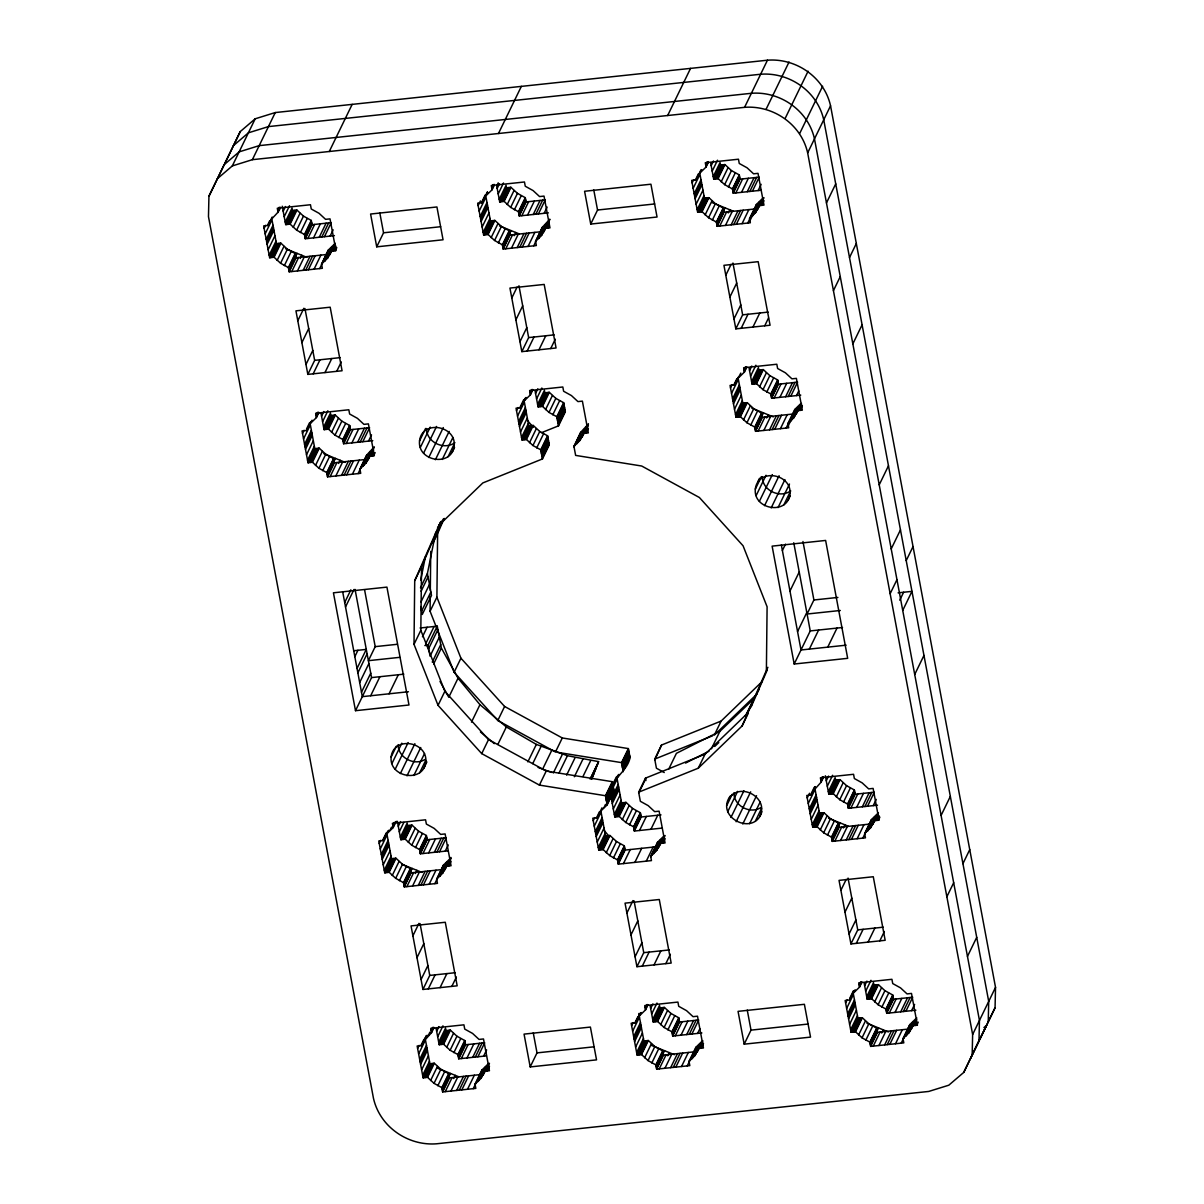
<?xml version="1.0" encoding="UTF-8"?>
<svg xmlns="http://www.w3.org/2000/svg" width="1204" height="1204" viewBox="0 0 1204 1204"><rect width="100%" height="100%" fill="white"/><g stroke="black" fill="none" stroke-linecap="round" stroke-linejoin="round"><path stroke-width="1.5" d="M650.657 856.36L656.586 850.566L663.404 836.524L657.474 842.303L650.657 856.36L651.454 860.604L618.284 864.141L617.486 859.882L609.675 855.562L603.159 849.542L598.734 850.009L592.774 818.223L597.214 817.757L601.263 810.623L607.192 804.829L605.477 795.724L539.407 785.098L481.72 753.614L438.045 705.348L414.01 644.336L414.718 580.689L440.483 522.084M607.192 804.829L614.01 790.787L612.294 781.682L546.225 771.057L488.538 739.572L444.863 691.307L420.828 630.294L421.535 566.648L441.386 521.257M612.595 784.737L613.287 784.662C617.637 774.669 627.751 769.01 630.068 757.692L628.368 748.587L562.283 737.962L555.465 752.003L497.794 720.519L454.119 672.253L430.069 611.241L430.249 596.266M430.31 590.652L430.746 551.342M562.283 737.962L504.611 706.477L460.936 658.212L436.901 597.199L437.609 533.553L444.216 518.427M656.586 850.566L660.62 843.432L665.059 842.95L659.115 811.18L654.675 811.646L648.173 805.626L640.362 801.307L638.647 792.187L698.26 768.197L742.131 725.922L766.391 670.432L767.098 606.786L743.064 545.773L699.389 497.508L641.702 466.023L575.632 455.398L573.932 446.308L580.749 432.266L588.184 424.199M970.574 1058.361L978.987 1040.858L979.454 1020.465L814.476 138.851C808.125 110.407 780.147 91.052 751.386 93.295L259.191 145.639L239.129 151.885L224.185 164.677L208.939 196.237L208.473 216.63L373.451 1098.229C379.802 1126.688 407.78 1146.042 436.54 1143.8L928.736 1091.441L948.797 1085.21L963.757 1072.403L986.633 1025.281L983.924 1027.599M963.757 1072.403L972.17 1054.9L972.636 1034.507L807.658 152.908C801.307 124.448 773.329 105.094 744.569 107.337L252.373 159.68L232.312 165.926L217.367 178.719M988.243 1021.805L988.71 1001.412L823.732 119.813C817.381 91.353 789.403 71.999 760.642 74.242L268.447 126.601L248.385 132.831L233.425 145.639M979.815 1039.323L995.061 1007.763L995.527 987.37L830.549 105.771C824.198 77.312 796.22 57.958 767.46 60.2L275.264 112.559L255.203 118.79L240.243 131.597L208.939 196.237M420.708 580.027L425.418 556.699M420.467 587.808L427.405 573.525L435.758 532.273M419.534 440.95C421.987 419.534 456.391 425.448 454.194 445.916C451.741 467.333 417.337 461.418 419.534 440.95L425.599 428.458M391.134 757.03C393.573 735.629 427.992 741.529 425.78 762.012C423.341 783.413 388.937 777.498 391.134 757.03L396.432 746.119M755.329 489.11C757.767 467.709 792.172 473.623 789.974 494.091C787.536 515.493 753.117 509.593 755.329 489.11L761.379 476.633M761.906 811.646C754.622 837.247 714.363 817.35 730.361 795.934M759.634 816.327C769.838 797.891 739.376 781.095 728.841 799.05M591.706 779.289L598.599 761.62L567.43 755.721L536.352 744.403L506.342 726.945L479.96 704.686L458.032 678.198L441.371 648.068L437.263 626.17L420.091 627.991M432.988 542.553L443.283 519.014M751.161 706.838L767.324 669.83M321.558 264.037L327.488 258.258L334.306 244.216L328.376 249.996L321.558 264.037L322.356 268.296L289.186 271.818L288.388 267.574L280.577 263.24L274.076 257.235L269.636 257.701L263.676 225.916L268.116 225.449C270.117 218.059 277.853 214.733 280.366 207.84M327.488 258.258L331.536 251.109L335.961 250.643L330.016 218.872L325.577 219.339L319.075 213.319L311.264 208.999L310.466 204.74L277.296 208.262L278.094 212.521M374.188 446.955L366.753 455.022L359.921 469.063L360.718 473.322L327.548 476.844L326.766 472.6L318.94 468.266L312.438 462.246L307.998 462.727L302.053 430.942L306.493 430.475L312.047 420.211M549.822 219.173L542.372 227.24L535.554 241.282L536.352 245.541L503.182 249.062L502.384 244.803L494.573 240.484L488.071 234.464L483.632 234.93L477.687 203.16L482.112 202.693L487.68 192.429M359.921 469.063L365.85 463.284L369.899 456.135L374.339 455.669L368.394 423.883L363.954 424.365L357.438 418.345L349.627 414.01L348.829 409.766L315.659 413.288L316.456 417.547L310.542 423.326M535.554 241.282L541.484 235.502L545.532 228.354L549.972 227.887L544.012 196.102L539.573 196.568L533.071 190.563L525.26 186.229L524.462 181.985L491.292 185.506L492.09 189.765L486.16 195.545M438.978 525.2L482.849 482.924L542.462 458.935L540.762 449.829L532.936 445.51L526.434 439.49L521.994 439.957L516.049 408.186L520.489 407.704L526.043 397.455M749.55 218.526L755.48 212.732L762.298 198.69L756.368 204.484L749.55 218.526L750.348 222.77L717.178 226.307L716.38 222.048L708.569 217.728L702.067 211.708L697.628 212.175L691.683 180.404L696.123 179.923L701.676 169.659M436.661 879.116L442.59 873.321L449.408 859.28L443.478 865.074L436.661 879.116L437.458 883.375L404.288 886.896L403.49 882.637L395.68 878.318L389.163 872.298L384.723 872.765L378.778 840.994L383.218 840.512L388.787 830.263M573.932 446.308L579.846 440.513L583.895 433.38L588.335 432.898L582.39 401.128L577.95 401.594L571.433 395.574L563.622 391.255L562.825 386.996L529.655 390.532L530.452 394.777L524.538 400.571M755.48 212.732L759.528 205.598L763.968 205.116L758.008 173.346L753.584 173.812L747.067 167.792L739.256 163.473L738.458 159.214L705.288 162.751L706.086 166.995L700.156 172.789M442.59 873.321L446.624 866.188L451.064 865.721L445.119 833.936L440.679 834.402L434.177 828.382L426.366 824.063L425.569 819.804L392.399 823.34L393.196 827.584L387.267 833.379M787.928 423.537L793.842 417.758L800.66 403.716L794.745 409.495L787.928 423.537L788.725 427.796L755.555 431.318L754.757 427.074L746.931 422.739L740.43 416.734L735.99 417.201L730.045 385.415L734.485 384.949L740.806 373.12M475.023 1084.142L480.953 1078.348L487.771 1064.306L481.841 1070.1L475.023 1084.142L475.821 1088.386L442.651 1091.923L441.853 1087.663L434.042 1083.344L427.54 1077.324L423.101 1077.791L417.156 1046.02L421.596 1045.539L426.397 1035.591M793.842 417.758L797.891 410.609L802.331 410.143L796.386 378.372L791.946 378.839L785.429 372.819L777.618 368.499L776.821 364.24L743.651 367.762L744.448 372.021L738.534 377.815M480.953 1078.348L485.001 1071.214L489.441 1070.732L483.496 1038.962L479.057 1039.428L472.54 1033.408L464.729 1029.089L463.931 1024.83L430.761 1028.366L431.559 1032.611L423.356 1041.821M689.019 1061.371L694.949 1055.592L701.766 1041.55L695.837 1047.329L689.019 1061.371L689.817 1065.63L656.647 1069.152L655.849 1064.908L648.038 1060.573L641.536 1054.553L637.097 1055.035L631.152 1023.249L635.592 1022.783L641.145 1012.519M864.653 833.589L870.582 827.81L877.4 813.769L871.47 819.548L864.653 833.589L865.45 837.849L832.28 841.37L831.482 837.126L823.671 832.792L817.17 826.772L812.73 827.253L806.77 795.468L811.21 795.001L815.259 786.603M694.949 1055.592L702.775 1040.647M870.582 827.81L874.631 820.661L879.055 820.195L873.111 788.409L868.671 788.891L862.169 782.871L854.358 778.536L853.561 774.292L820.391 777.814L821.188 782.073L812.986 791.284M903.015 1038.616L908.945 1032.821L915.762 1018.78L909.848 1024.574L903.015 1038.616L903.813 1042.875L870.642 1046.396L869.86 1042.137L862.034 1037.818L855.532 1031.798L851.093 1032.264L845.148 1000.494L849.588 1000.012L855.141 989.763M908.945 1032.821L912.993 1025.688L917.433 1025.221L911.488 993.435L907.048 993.902L900.532 987.882L892.721 983.563L891.923 979.303L858.753 982.84L859.551 987.084L853.636 992.879M225.013 163.142L240.243 131.597M232.312 165.926L255.203 118.79M252.373 159.68L275.264 112.559M264.143 228.399L265.663 225.283M267.423 225.524L269.696 220.844M268.116 225.449L272.164 217.051M265.166 233.862L271.984 219.82L276.453 243.659L269.636 257.701M277.688 210.399L279.208 207.269M277.958 211.859L280.231 207.178M266.189 239.325L273.007 225.283M266.656 241.808L273.474 227.767M267.122 244.292L273.94 230.25M283.196 211.197L285.468 206.516M268.146 249.755L274.963 235.713M284.219 216.66L289.517 205.733M269.169 255.218L275.987 241.176M285.228 222.123L292.045 208.081L292.512 210.565L285.694 224.606L290.134 224.14L296.651 230.16L304.462 234.479L305.259 238.738L334.411 235.638M270.328 257.626L277.146 243.584M286.386 224.531L293.204 210.489M271.848 257.46L278.666 243.419M287.922 224.365L294.739 210.324M273.368 257.295L280.201 243.253M289.442 224.215L296.259 210.173M274.076 257.235L280.893 243.178L287.395 249.198L295.206 253.532L296.003 257.776L289.186 271.818M290.134 224.14L296.952 210.098L303.468 216.118L311.279 220.437L312.077 224.697L305.259 238.738M329.279 151.508L352.17 104.372M277.131 260.425L283.948 246.384M293.204 227.33L300.022 213.289M280.577 263.24L287.395 249.198M296.651 230.16L303.468 216.118M284.34 265.632L291.172 251.591M300.413 232.553L307.231 218.496M288.388 267.574L295.206 253.532M304.462 234.479L311.279 220.437M288.524 268.236L295.341 254.194M304.582 235.141L311.4 221.1M288.794 269.696L295.612 255.654M304.853 236.601L311.67 222.559M295.537 256.542L297.087 253.367M289.065 271.156L295.883 257.114M305.139 238.061L311.956 224.019M291.774 271.547L298.592 257.505M307.848 238.452L314.665 224.411M300.248 258.454L301.783 255.278M297.478 270.945L304.296 256.903M313.552 237.85L320.369 223.809M303.182 270.343L310 256.301M319.256 237.248L326.073 223.207M305.771 270.057L312.588 256.016M321.844 236.962L328.662 222.921M308.359 269.786L315.177 255.745M324.433 236.691L331.25 222.65L312.077 224.697M314.063 269.184L320.881 255.143M330.137 236.089L333.162 229.844M319.767 268.567L328.376 249.996M324.734 261.343L331.551 247.302M297.794 320.761L303.859 308.284M329.761 254.827L335.314 243.313M332.229 251.049L335.254 244.803M333.749 250.883L336.021 246.203M335.269 250.718L336.789 247.603M301.888 342.613L308.706 328.572M305.982 364.466L312.799 350.424M307.833 374.399L295.943 310.843L330.182 307.201L342.071 370.757L307.833 374.399L314.65 360.357L304.958 308.54M313.19 373.827L320.008 359.785M376.717 246.835L370.591 214.026L436.932 206.968L443.057 239.777L376.717 246.835L383.549 232.793L379.787 212.747M324.96 372.578L331.777 358.536M302.52 433.425L304.025 430.31M306.553 428.985L309.578 422.739M306.493 430.475L310.527 422.077M303.543 438.888L310.361 424.846L314.816 448.686L307.998 462.727M336.729 371.314L341.274 361.952M316.065 415.425L317.57 412.295M316.336 416.885L318.608 412.204M316.456 417.547L318.729 412.867M304.552 444.351L311.369 430.31M305.018 446.834L311.836 432.793M305.485 449.318L312.303 435.276M321.558 416.223L323.831 411.542M306.508 454.781L313.326 440.739M322.582 421.686L327.879 410.76M307.532 460.244L314.349 446.202M323.605 427.149L330.423 413.107L330.889 415.591L324.072 429.632L328.511 429.151L335.013 435.171L342.824 439.505L343.622 443.749L372.773 440.649M308.691 462.652L315.508 448.61M324.764 429.557L331.582 415.515M310.211 462.486L317.028 448.445M326.284 429.392L333.102 415.35M311.746 462.321L318.563 448.279M327.804 429.226L334.637 415.184M312.438 462.246L319.256 448.204L325.757 454.224L333.583 458.558L334.366 462.803L327.548 476.844M328.511 429.151L335.329 415.109L341.831 421.129L349.642 425.463L350.439 429.708L343.622 443.749M315.508 465.451L322.326 451.41M331.567 432.356L338.384 418.315M318.94 468.266L325.757 454.224M335.013 435.171L341.831 421.129M322.717 470.659L329.535 456.617M338.775 437.564L345.608 423.522M326.766 472.6L333.583 458.558M342.824 439.505L349.642 425.463M326.886 473.262L333.704 459.221M342.959 440.167L349.777 426.126M327.157 474.722L333.975 460.68M343.23 441.627L350.048 427.586M333.914 461.568L335.449 458.393M327.428 476.182L334.245 462.14M343.501 443.087L350.319 429.045M330.152 476.573L336.969 462.532M346.21 443.478L353.028 429.437M498.471 133.509L521.362 86.372M338.61 463.465L340.16 460.289M335.841 475.971L342.658 461.93M351.914 442.876L358.732 428.835M341.545 475.354L348.362 461.313M357.618 442.274L364.436 428.218M344.133 475.083L350.951 461.042M360.207 441.988L367.024 427.947M346.737 474.812L353.555 460.771M362.795 441.717L369.613 427.676L350.439 429.708M478.138 205.643L480.411 200.963M481.419 202.754L485.212 194.958M482.112 202.693L487.424 191.767M479.162 211.106L485.98 197.065L490.449 220.889L483.632 234.93M352.426 474.195L359.243 460.154M368.499 441.115L371.524 434.87M491.683 187.628L493.204 184.513M491.969 189.088L494.242 184.408M492.09 189.765L494.362 185.085M480.185 216.57L487.003 202.528M480.652 219.053L487.469 205.011M498.23 182.842L496.725 185.958L499.69 201.851L504.13 201.369L510.647 207.389L518.457 211.723L519.255 215.967L548.407 212.867M358.13 473.593L366.753 455.022M481.118 221.536L487.936 207.494M497.192 188.441L499.464 183.76M363.111 466.369L369.929 452.328M365.85 463.284L372.668 449.242M368.123 459.853L374.188 447.376M370.591 456.06L373.616 449.829M482.142 226.999L488.959 212.957M498.215 193.904L503.513 182.978M372.111 455.91L373.631 452.779M373.646 455.744L375.151 452.614M483.165 232.462L489.983 218.406M499.224 199.367L506.056 185.326L506.508 187.809L499.69 201.851M484.324 234.87L491.142 220.829M500.382 201.775L507.215 187.734M485.844 234.705L492.662 220.663M501.917 201.61L508.735 187.568M487.379 234.539L494.197 220.498M503.438 201.444L510.255 187.403M488.071 234.464L494.889 220.422L501.391 226.442L509.202 230.762L509.999 235.021L503.182 249.062M504.13 201.369L510.947 187.327L517.464 193.347L525.275 197.682L526.073 201.926L519.255 215.967M491.127 237.67L497.944 223.628M507.2 204.575L514.018 190.533M494.573 240.484L501.391 226.442M510.647 207.389L517.464 193.347M498.351 242.877L505.168 228.835M514.409 209.782L521.227 195.74M502.384 244.803L509.202 230.762M518.457 211.723L525.275 197.682M502.519 245.481L509.337 231.439M518.578 212.386L525.395 198.344M502.79 246.94L509.608 232.899M518.849 213.845L525.681 199.804M508.765 235.367L511.083 230.611M503.061 248.4L509.879 234.359M519.135 215.305L525.952 201.264M505.77 248.792L512.588 234.75M521.844 215.697L528.661 201.655M514.243 235.683L515.779 232.507M511.474 248.174L518.292 234.133M527.548 215.095L534.365 201.053M344.705 602.542L350.861 589.84M517.178 247.572L523.996 233.531M533.252 214.478L540.069 200.436M420.331 447.482L430.234 427.089M519.767 247.302L526.584 233.26M535.84 214.207L542.658 200.165M345.518 606.951L354.006 589.478M522.355 247.031L529.173 232.974M538.429 213.936L545.246 199.894L526.073 201.926M423.582 453.201L436.555 426.457M528.059 246.414L534.877 232.372M544.133 213.319L547.158 207.088M428.774 457.49L443.298 427.57M533.763 245.812L542.372 227.24M538.73 238.588L545.547 224.531M541.484 235.502L548.302 221.446M511.79 298.005L517.103 287.079M543.756 232.071L549.822 219.595M546.225 228.278L549.25 222.033M547.745 228.113L549.265 224.997M435.397 459.747L449.152 431.408M442.259 459.431L452.93 437.443M448.084 456.722L454.134 444.246M515.884 319.858L522.702 305.816M452.252 452.072L454.54 447.391M354.834 656.647L357.919 650.295M357.031 668.461L366.287 649.407L354.247 650.687M357.859 672.855L367.115 653.802M519.977 341.695L526.795 327.654M364.616 589.99L375.212 646.638L368.394 660.68L399.758 657.339M359.665 682.548L368.921 663.494M521.829 351.628L509.939 288.072L544.178 284.43L556.067 347.986L521.829 351.628L528.646 337.587L518.954 285.784M414.718 580.689L421.535 566.648M433.064 542.929L437.609 533.553M361.486 692.24L370.742 673.187M527.186 351.056L534.004 337.015M590.728 224.064L584.587 191.27L650.928 184.212L657.053 217.021L590.728 224.064L597.545 210.023L593.783 189.976M355.496 710.691L333.433 592.804L386.935 587.116L408.984 705.002L355.496 710.691L371.554 677.596L355.06 589.418M421.114 591.239L428.052 576.942M370.666 695.761L379.922 676.708M538.956 349.807L545.773 335.765M420.979 601.94L429.467 584.467M516.516 410.669L518.021 407.539M519.797 407.78L523.574 399.984M421.626 611.045L430.866 591.992M520.489 407.704L525.034 398.343M517.539 416.132L524.357 402.091L528.812 425.915L521.994 439.957M550.725 348.558L555.27 339.197M530.061 392.654L531.566 389.539M530.332 394.114L532.604 389.434M530.452 394.777L532.725 390.096M518.548 421.596L525.38 407.554M667.663 115.509L690.554 68.387M519.014 424.079L525.832 410.037M389.058 693.805L398.313 674.752M519.481 426.562L526.298 412.505M535.554 393.467L537.827 388.787M414.01 644.336L420.828 630.294M430.069 611.241L436.901 597.199M520.504 432.01L527.322 417.969M536.578 398.93L541.875 388.004M422.453 636.781L427.089 627.254M521.528 437.473L528.345 423.432M537.601 404.378L544.419 390.337L544.885 392.82L538.068 406.862L542.507 406.395L549.009 412.415L556.82 416.734L558.521 425.84L541.499 432.687M522.687 439.881L529.504 425.84M538.76 406.801L545.578 392.76M524.207 439.731L531.024 425.689M540.28 406.636L547.098 392.594M425.599 643.974L434.087 626.516M525.742 439.565L532.559 425.524M541.815 406.47L548.633 392.429M526.434 439.49L533.252 425.448L539.753 431.468L547.579 435.788L549.28 444.893L542.462 458.935M542.507 406.395L549.325 392.353L555.827 398.373L563.638 402.693L565.338 411.798L558.521 425.84M439.309 637.112L430.069 656.165L428.022 645.224L437.263 626.17M428.654 648.64L437.91 629.587M529.504 442.696L536.322 428.654M545.562 409.601L552.38 395.559M532.936 445.51L539.753 431.468M549.009 412.415L555.827 398.373M432.251 662.11L440.724 644.637M536.713 447.903L543.531 433.861M552.786 414.808L559.604 400.766M433.651 663.931L441.371 648.068M540.762 449.829L547.579 435.788M556.82 416.734L563.638 402.693M540.882 450.492L547.7 436.45M556.955 417.412L563.773 403.37M541.153 451.967L547.971 437.925M557.226 418.872L564.044 404.83M541.424 453.426L548.241 439.385M557.497 420.331L564.315 406.29M541.544 454.089L548.377 440.047M557.618 420.994L564.435 406.952M391.917 763.577L401.82 743.184M541.695 454.841L548.512 440.799M557.768 421.746L564.586 407.704M542.011 456.512L548.828 442.47M558.069 423.417L564.887 409.375M542.312 458.167L549.129 444.125M558.385 425.072L565.203 411.031M395.168 769.296L408.156 742.552M400.36 773.585L414.883 743.666M438.045 705.348L444.863 691.307M454.119 672.253L460.936 658.212M692.134 182.888L693.654 179.757M695.415 179.998L698.455 173.752M406.997 775.827L420.753 747.503M696.123 179.923L700.924 169.96M693.158 188.336L699.976 174.294L704.445 198.133L697.628 212.175M705.679 164.873L707.199 161.757M705.965 166.333L708.238 161.652M458.032 678.198L448.776 697.251L440.002 681.389M706.086 166.995L708.358 162.314M694.181 193.799L700.999 179.757M379.245 843.477L380.765 840.347M694.648 196.282L701.465 182.24M413.845 775.511L424.53 753.538M382.526 840.588L386.318 832.792M574.052 446.97L580.749 432.266M383.218 840.512L387.763 831.151M695.114 198.765L701.932 184.724M711.188 165.67L713.46 160.99M380.268 848.94L387.086 834.899L391.556 858.723L384.723 872.765M577.107 443.599L583.925 429.557M390.006 830.293L391.526 827.178M392.79 825.462L394.31 822.347M579.846 440.513L586.664 426.472M582.119 437.097L588.44 424.019M393.061 826.922L395.333 822.242M393.196 827.584L396.221 821.354M419.669 772.817L425.734 760.326M584.587 433.305L588.38 425.509M696.138 204.228L702.955 190.187M712.211 171.134L717.509 160.222M381.292 854.404L388.109 840.362M586.107 433.139L588.38 428.458M744.569 107.337L767.46 60.2M423.853 768.167L426.878 761.921M381.758 856.887L388.576 842.845M697.161 209.692L703.979 195.65M713.235 176.597L720.052 162.555L720.504 165.038L713.686 179.08L718.126 178.613L724.642 184.633L732.453 188.953L733.251 193.212L760.973 190.262M382.225 859.37L389.042 845.328M398.283 826.275L400.556 821.595M698.32 212.1L705.138 198.058M714.393 179.005L721.211 164.963M699.84 211.934L706.658 197.892M715.913 178.854L722.731 164.797M383.248 864.818L390.066 850.776M399.307 831.738L403.852 822.377M701.375 211.784L708.193 197.742M717.433 178.689L724.251 164.647M702.067 211.708L708.885 197.667L715.387 203.687L723.198 208.006L723.995 212.265L717.178 226.307M718.126 178.613L724.943 164.572L731.46 170.592L739.271 174.911L740.069 179.17L733.251 193.212M384.272 870.281L391.089 856.24M400.33 837.201L407.148 823.145L407.614 825.628L400.797 839.685L405.236 839.203L411.753 845.223L419.564 849.542L420.362 853.802L448.084 850.852M385.43 872.689L392.248 858.648M401.489 839.609L408.306 825.568M705.123 214.914L711.955 200.872M721.196 181.819L728.014 167.777M386.951 872.539L393.768 858.497M403.024 839.444L409.842 825.402M388.471 872.373L395.288 858.332M404.544 839.278L411.362 825.237M389.163 872.298L395.981 858.256L402.497 864.276L410.308 868.596L411.106 872.855L404.288 886.896M405.236 839.203L412.054 825.161L418.571 831.181L426.382 835.501L427.179 839.76L420.362 853.802M708.569 217.728L715.387 203.687M724.642 184.633L731.46 170.592M392.233 875.504L399.051 861.462M408.306 842.409L415.124 828.367M712.347 220.121L719.164 206.08M728.405 187.026L735.223 172.985M766.15 109.143L789.041 62.021M395.68 878.318L402.497 864.276M411.753 845.223L418.571 831.181M471.486 722.144L479.96 704.686M716.38 222.048L723.198 208.006M732.453 188.953L739.271 174.911M716.515 222.71L723.333 208.668M732.574 189.615L739.391 175.573M716.786 224.17L723.604 210.128M732.86 191.075L739.677 177.033M722.761 212.611L725.079 207.84M717.057 225.63L723.875 211.588M733.131 192.55L739.948 178.508M399.442 880.711L406.26 866.669M415.515 847.616L422.333 833.574M719.766 226.021L726.599 211.979M735.84 192.926L742.657 178.884M728.239 212.927L729.774 209.752M403.49 882.637L410.308 868.596M419.564 849.542L426.382 835.501M403.611 883.3L410.429 869.258M419.684 850.22L426.502 836.178M403.897 884.774L410.714 870.733M419.955 851.679L426.773 837.638M409.872 873.201L412.189 868.43M404.168 886.234L410.985 872.193M420.226 853.139L427.059 839.098M725.47 225.419L732.288 211.377M741.544 192.324L748.361 178.282M406.877 886.626L413.694 872.584M422.95 853.531L429.768 839.489M415.35 873.517L416.885 870.341M731.174 224.817L737.992 210.775M747.248 191.722L754.065 177.68M412.581 886.009L419.398 871.967M428.654 852.914L435.472 838.872M733.763 224.531L740.58 210.489M749.836 191.451L756.654 177.409M785.204 118.323L808.095 71.186M736.351 224.26L743.169 210.218M752.425 191.165L759.242 177.123L740.069 179.17M481.72 753.614L488.538 739.572M497.794 720.519L504.611 706.477M418.285 885.407L425.102 871.365M434.358 852.312L441.176 838.27M420.873 885.136L427.691 871.094M436.947 852.041L443.764 837.999M742.055 223.658L748.873 209.616M758.129 190.563L761.154 184.317M423.462 884.85L430.279 870.808M439.535 851.77L446.353 837.713L427.179 839.76M747.759 223.056L756.503 205.147M749.957 220.648L752.229 215.967M752.726 215.817L759.558 201.775M429.166 884.248L435.983 870.206M445.239 851.153L448.264 844.922M497.869 744.403L506.342 726.945M725.801 275.249L731.099 264.323M757.752 209.315L763.306 197.787M760.221 205.523L763.998 197.712M761.741 205.357L764.013 200.677M434.87 883.646L443.478 865.074M799.727 133.403L822.618 86.267M439.836 876.407L446.654 862.365M412.897 935.839L418.962 923.363M444.863 869.905L450.913 857.429M447.316 866.112L451.109 858.317M448.851 865.947L451.124 861.266M729.88 297.087L736.697 283.045M416.99 957.692L423.808 943.65M807.658 152.908L830.549 105.771M733.973 318.94L740.791 304.898M735.825 328.873L723.935 265.316L758.174 261.674L770.063 325.23L735.825 328.873L742.642 314.831L732.95 263.029M421.084 979.529L427.902 965.488M527.864 761.861L536.352 744.403M741.182 328.301L748 314.259M422.935 989.462L411.046 925.906L445.284 922.264L457.174 985.82L422.935 989.462L429.753 975.421L420.061 923.619M532.725 763.637L541.198 746.164M428.293 988.89L435.111 974.849M752.952 327.052L759.769 313.01M542.643 769.115L551.883 750.062M730.512 387.899L732.017 384.783M440.062 987.641L446.88 973.6M539.407 785.098L546.225 771.057M733.793 385.024L736.818 378.778M734.485 384.949L738.278 377.153M731.535 393.362L738.353 379.32L742.808 403.159L735.99 417.201M764.721 325.802L768.513 317.991M744.057 369.899L745.562 366.768M744.328 371.359L746.6 366.678M826.471 202.934L835.726 183.881M744.448 372.021L746.721 367.34M732.559 398.825L739.376 384.783M417.607 1048.503L419.127 1045.373M733.01 401.308L739.828 387.267M420.888 1045.614L423.928 1039.383M553.328 772.998L562.569 753.945M421.596 1045.539L426.141 1036.177M733.477 403.791L740.294 389.75M749.55 370.697L751.823 366.016M425.629 1038.405L427.149 1035.274M418.631 1053.967L425.448 1039.91L429.918 1063.749L423.101 1077.791M451.831 986.392L456.376 977.031M428.383 1035.32L429.888 1032.189M431.152 1030.489L432.672 1027.373M431.438 1031.948L433.711 1027.268M431.559 1032.611L433.831 1027.93M734.5 409.255L741.318 395.213M750.574 376.16L755.871 365.233M419.654 1059.415L426.472 1045.373M558.957 773.179L567.43 755.721M420.121 1061.898L426.938 1047.856M735.524 414.718L742.341 400.676M751.597 381.623L758.415 367.581L758.881 370.064L752.064 384.106L756.503 383.64L763.005 389.66L770.816 393.979L771.614 398.238L800.765 395.138M420.587 1064.381L427.405 1050.339M436.661 1031.301L438.933 1026.621M736.682 417.126L743.5 403.084M752.756 384.031L759.573 369.989M738.202 416.96L745.035 402.919M754.276 383.865L761.094 369.824M421.611 1069.844L428.428 1055.803M437.684 1036.749L442.982 1025.838M739.738 416.795L746.555 402.753M755.811 383.715L762.629 369.673M740.43 416.734L747.248 402.678L753.764 408.698L761.575 413.032L762.373 417.276L755.555 431.318M756.503 383.64L763.321 369.598L769.823 375.618L777.634 379.937L778.431 384.196L771.614 398.238M566.617 775.12L575.091 757.662M422.634 1075.307L429.452 1061.266M438.707 1042.212L445.525 1028.171L445.992 1030.654L439.159 1044.696L443.599 1044.229L450.115 1050.249L457.926 1054.569L458.724 1058.828L486.446 1055.878M423.793 1077.715L430.611 1063.674M439.866 1044.62L446.684 1030.579M743.5 419.925L750.318 405.883M759.558 386.845L766.391 372.788M425.313 1077.565L432.131 1063.508M441.386 1044.47L448.204 1030.428M426.848 1077.399L433.666 1063.358M442.906 1044.304L449.724 1030.263M427.54 1077.324L434.358 1063.283L440.86 1069.303L448.671 1073.622L449.468 1077.881L442.651 1091.923M443.599 1044.229L450.416 1030.188L456.933 1036.208L464.744 1040.527L465.542 1044.786L458.724 1058.828M574.368 776.761L582.856 759.303M746.931 422.739L753.764 408.698M763.005 389.66L769.823 375.618M430.596 1080.53L437.428 1066.488M446.669 1047.435L453.487 1033.393M750.709 425.132L757.527 411.091M766.782 392.052L773.6 377.996M434.042 1083.344L440.86 1069.303M450.115 1050.249L456.933 1036.208M582.977 776.505L590.697 760.627M754.757 427.074L761.575 413.032M770.816 393.979L777.634 379.937M754.878 427.736L761.696 413.694M770.951 394.641L777.769 380.599M755.149 429.196L761.966 415.154M771.222 396.101L778.04 382.059M761.906 416.042L763.441 412.867M755.42 430.656L762.237 416.614M771.493 397.561L778.311 383.519M437.82 1085.737L444.637 1071.695M453.878 1052.642L460.696 1038.601M758.144 431.047L764.961 417.005M774.202 397.952L781.035 383.91M590.126 779.078L598.599 761.62M590.773 778.22L597.711 763.923M591.104 778.521L595.724 769.01M591.435 778.837L593.738 774.082M766.602 417.954L768.152 414.778M441.853 1087.663L448.671 1073.622M457.926 1054.569L464.744 1040.527M441.988 1088.326L448.806 1074.284M458.047 1055.231L464.864 1041.189M442.259 1089.786L449.077 1075.744M458.333 1056.706L465.15 1042.664M448.234 1078.227L450.552 1073.456M442.53 1091.26L449.348 1077.219M458.604 1058.166L465.421 1044.124M763.848 430.445L770.665 416.403M779.906 397.35L786.724 383.308M833.439 290.646L840.257 276.604M849.512 257.551L856.33 243.509M445.239 1091.637L452.072 1077.595M461.313 1058.557L468.13 1044.515M453.712 1078.543L455.247 1075.368M769.537 429.843L776.354 415.801M785.61 396.748L792.428 382.706M450.943 1091.035L457.761 1076.993M467.017 1057.94L473.834 1043.898M772.14 429.557L778.958 415.515M788.199 396.462L795.016 382.42M774.729 429.286L781.546 415.245M790.787 396.191L797.605 382.15L778.431 384.196M456.647 1090.433L463.465 1076.391M472.721 1057.338L479.538 1043.296M459.236 1090.162L466.053 1076.105M475.309 1057.067L482.127 1043.025M780.433 428.684L787.25 414.643M796.491 395.589L798.764 390.909M461.824 1089.876L468.657 1075.834M477.898 1056.781L484.715 1042.739L465.542 1044.786M593.241 820.707L594.761 817.591M605.477 795.724L612.294 781.682M623.251 771.734L621.55 762.629L628.368 748.587M758.008 481.404L759.528 478.274M605.627 796.476L612.445 782.434M621.7 763.381L628.518 749.339M596.522 817.832L599.562 811.586M605.943 798.147L616.388 776.941M622.001 765.052L628.819 751.01M786.122 428.067L794.866 410.173M597.214 817.757L602.015 807.794M613.287 784.662L617.833 775.301M606.244 799.817L613.062 785.776M622.317 766.722L629.135 752.681M617.336 777.528L618.856 774.398M788.319 425.674L790.592 420.994M606.395 800.57L613.212 786.528M622.453 767.49L629.286 753.448M594.264 826.17L601.082 812.128L605.552 835.967L598.734 850.009M606.515 801.247L617.155 779.033L621.61 802.872L614.792 816.914L619.232 816.447L625.749 822.467L633.56 826.787L634.357 831.046L662.335 828.066M622.588 768.152L629.406 754.11M791.103 420.843L797.921 406.801M604.002 807.538L605.522 804.407M467.528 1089.274L474.346 1075.232M483.602 1056.179L486.627 1049.933M606.786 802.707L613.604 788.665M622.859 769.612L629.677 755.57M756.112 495.657L766.015 475.264M796.115 414.327L801.428 403.415M607.057 804.167L613.874 790.125M623.13 771.072L629.948 757.03M798.583 410.549L801.608 404.303M595.288 831.633L602.105 817.591M618.179 784.496L611.361 798.538L614.792 816.914M800.103 410.383L802.376 405.703M595.754 834.116L602.572 820.074M611.828 801.021L618.645 786.98M473.232 1088.672L481.976 1070.762M596.221 836.599L603.038 822.558M612.294 803.504L619.112 789.463M759.363 501.376L772.351 474.632M478.214 1081.433L485.031 1067.391M483.225 1074.931L488.779 1063.403M485.694 1071.139L489.471 1063.328M597.244 842.063L604.062 828.021M613.303 808.968L620.135 794.926M487.214 1070.973L489.486 1066.293M598.268 847.526L605.085 833.484M614.326 814.431L621.144 800.389M764.555 505.665L779.078 475.746M599.426 849.934L606.244 835.892M615.485 816.839L622.302 802.797M600.947 849.768L607.764 835.726M617.02 816.673L623.838 802.632M602.467 849.618L609.284 835.561M618.54 816.523L625.358 802.481M603.159 849.542L609.992 835.501L616.493 841.506L624.304 845.84L625.102 850.084L618.284 864.141M619.232 816.447L626.05 802.406L632.567 808.426L640.377 812.745L641.175 817.004L634.357 831.046M771.177 507.907L784.933 479.583M852.853 343.877L862.094 324.824M606.229 852.733L613.047 838.691M622.302 819.653L629.12 805.611M638.647 792.187L645.464 778.145L705.077 754.155L747.624 713.159M664.247 772.532L656.421 768.212L654.72 759.092L661.538 745.05L721.136 721.061L762.358 681.344M638.797 792.954L645.615 778.913M654.856 759.859L661.538 745.05M778.04 507.591L789.493 484.023M609.675 855.562L616.493 841.506M625.749 822.467L632.567 808.426M783.864 504.897L790.682 490.856C779.816 498.757 762.132 490.359 762.343 476.709M613.438 857.94L620.256 843.899M629.511 824.86L636.329 810.819M788.048 500.247L790.321 495.566M617.486 859.882L624.304 845.84M633.56 826.787L640.377 812.745M617.607 860.544L624.44 846.502M633.68 827.449L640.498 813.407M617.893 862.004L624.71 847.962M633.951 828.909L640.769 814.867M618.164 863.464L624.981 849.422M634.237 830.384L641.055 816.327M668.687 769.221L676.407 753.343L719.902 731.325L753.824 698.787L759.242 689.004M623.461 863.584L630.279 849.542M639.535 830.489L646.352 816.447M530.196 1066.925L524.056 1034.116L590.396 1027.072L596.537 1059.866L530.196 1066.925L537.014 1052.883L533.252 1032.836M782.389 550.514L785.475 544.163M634.869 862.365L641.687 848.323M650.943 829.27L657.76 815.228M646.277 861.161L653.095 847.119M650.777 857.022L657.595 842.981M653.832 853.651L660.65 839.609M626.893 913.083L632.958 900.592M658.859 847.149L664.412 835.621M661.327 843.357L665.105 835.546M698.26 768.197L705.077 754.155M721.136 721.061L714.318 735.102L756.88 694.106M662.847 843.191L665.12 838.511M711.413 748.783L719.902 731.325M789.974 591.044L799.215 571.99M630.986 934.921L637.804 920.879M766.391 670.432L767.896 667.302M745.351 716.245L753.824 698.787M742.131 725.922L748.196 713.43M635.08 956.774L641.898 942.732M797.56 631.558L806.8 612.52M802.963 541.499L813.904 599.983L807.086 614.025L840.287 610.488M636.931 966.707L625.042 903.15L659.28 899.508L671.17 963.065L636.931 966.707L643.749 952.665L634.057 900.848M642.289 966.135L649.106 952.093M879.221 484.836L888.477 465.782M794.188 664.021L772.125 546.134L825.628 540.446L847.676 658.332L794.188 664.021L810.247 630.926L793.752 542.748M726.915 805.205L732.213 794.279M727.698 811.752L737.616 791.359M654.058 964.886L660.876 950.844M809.359 649.091L818.615 630.038M730.948 817.471L743.937 790.727M631.618 1025.733L633.123 1022.617M634.899 1022.858L637.924 1016.612M635.592 1022.783L640.393 1012.82M632.627 1031.196L639.459 1017.154M665.827 963.636L670.372 954.275M645.163 1007.733L646.668 1004.603M736.141 821.745L750.679 791.841M645.434 1009.193L647.707 1004.512M639.625 1015.634L645.555 1009.855L647.827 1005.174M633.65 1036.659L640.468 1022.617M634.117 1039.142L640.934 1025.101M634.583 1041.626L641.401 1027.584M650.657 1008.531L652.929 1003.85M827.75 647.135L837.006 628.082M742.778 824.003L756.533 795.678M635.607 1047.089L642.424 1033.047M651.68 1013.994L656.978 1003.067M636.63 1052.552L643.448 1038.51M652.703 1019.457L659.521 1005.415L659.988 1007.899L653.17 1021.94L657.595 1021.474L664.111 1027.479L671.922 1031.813L672.72 1036.057L701.872 1032.957M637.097 1055.035L643.914 1040.993L638.767 1013.512M749.625 823.686L760.311 801.714M637.789 1054.96L644.607 1040.918M653.862 1021.865L660.68 1007.823M639.309 1054.794L646.127 1040.753M655.382 1021.699L662.2 1007.658M640.844 1054.629L647.662 1040.587M656.902 1021.534L663.72 1007.492M641.536 1054.553L648.354 1040.512L654.856 1046.532L662.682 1050.866L663.464 1055.11L656.647 1069.152M657.595 1021.474L664.427 1007.432L670.929 1013.437L678.74 1017.771L679.538 1022.015L672.72 1036.057M755.45 820.977L761.515 808.501M891.216 548.904L900.472 529.85M644.607 1057.759L651.424 1043.717M660.665 1024.664L667.483 1010.623M648.038 1060.573L654.856 1046.532M664.111 1027.479L670.929 1013.437M651.816 1062.966L658.633 1048.925M667.874 1029.871L674.692 1015.83M655.849 1064.908L662.682 1050.866M671.922 1031.813L678.74 1017.771M655.984 1065.57L662.802 1051.528M672.043 1032.475L678.875 1018.433M656.255 1067.03L663.073 1052.988M672.329 1033.935L679.146 1019.893M662.998 1053.876L664.548 1050.701M656.526 1068.49L663.344 1054.448M672.6 1035.395L679.417 1021.353M659.25 1068.881L666.068 1054.839M675.309 1035.786L682.126 1021.744M890.147 593.707L896.965 579.666M906.221 560.612L913.038 546.571M667.708 1055.773L669.258 1052.597M664.939 1068.279L671.757 1054.237M681.012 1035.184L687.83 1021.142M670.643 1067.662L677.461 1053.62M686.716 1034.582L693.534 1020.54M899.764 600.194L903.617 592.248M673.232 1067.391L680.049 1053.349M689.305 1034.296L696.123 1020.255M675.835 1067.12L682.653 1053.079M691.894 1034.025L698.711 1019.984L679.538 1022.015M807.237 797.951L809.509 793.27M810.518 795.076L814.31 787.265M811.21 795.001L815.003 787.19M808.26 803.414L815.078 789.372L819.548 813.212L812.73 827.253M902.729 610.413L911.97 591.36L898.094 592.835M681.524 1066.518L688.342 1052.462M697.598 1033.423L699.87 1028.743M820.782 779.936L822.302 776.821M821.053 781.411L823.325 776.715M821.188 782.073L823.461 777.393M809.284 808.877L816.101 794.836M809.75 811.361L816.568 797.319M687.228 1065.901L695.972 1047.992M810.217 813.844L817.034 799.802M826.29 780.749L828.563 776.068M692.21 1058.677L699.027 1044.636M697.221 1052.161L702.519 1041.249M699.69 1048.368L702.715 1042.137M811.24 819.307L818.058 805.265M827.314 786.212L832.611 775.286M701.21 1048.217L703.482 1043.537M812.264 824.77L819.081 810.728M828.322 791.675L835.14 777.634L835.606 780.117L828.788 794.158L833.228 793.677L839.745 799.697L847.556 804.031L848.353 808.275L877.505 805.175M813.422 827.178L820.24 813.136M829.481 794.083L836.298 780.041M814.942 827.013L821.76 812.971M831.016 793.918L837.833 779.876M816.462 826.847L823.295 812.805M832.536 793.752L839.354 779.71M817.17 826.772L823.987 812.73L830.489 818.75L838.3 823.069L839.098 827.329L832.28 841.37M833.228 793.677L840.046 779.635L846.562 785.655L854.373 789.99L855.171 794.234L848.353 808.275M820.225 829.977L827.043 815.936M836.298 796.882L843.116 782.841M823.671 832.792L830.489 818.75M839.745 799.697L846.562 785.655M827.434 835.185L834.267 821.143M843.507 802.09L850.325 788.048M831.482 837.126L838.3 823.069M847.556 804.031L854.373 789.99M831.618 837.788L838.435 823.747M847.676 804.693L854.494 790.652M831.889 839.248L838.706 825.207M847.947 806.153L854.765 792.112M838.631 826.094L840.181 822.919M832.16 840.708L838.977 826.666M848.233 807.613L855.051 793.571M914.709 674.481L923.965 655.428M834.869 841.099L841.686 827.058M850.942 808.004L857.76 793.963M843.342 827.991L844.877 824.815M840.573 840.497L847.39 826.441M856.646 807.402L863.464 793.361M744.192 1044.169L738.052 1011.36L804.392 1004.302L810.533 1037.111L744.192 1044.169L751.01 1030.127L747.263 1010.081M846.277 839.88L853.094 825.839M862.35 806.785L869.168 792.744M848.865 839.609L855.683 825.568M864.939 806.514L871.756 792.473M851.454 839.338L858.271 825.297M867.527 806.244L874.345 792.202L855.171 794.234M857.158 838.721L863.975 824.68M873.231 805.626L876.256 799.396M862.862 838.119L871.47 819.548M867.828 830.895L874.646 816.854M840.889 890.313L846.201 879.387M872.855 824.379L878.408 812.866M875.323 820.586L878.348 814.356M876.843 820.421L879.116 815.74M878.363 820.27L879.883 817.14M844.982 912.165L851.8 898.124M849.076 934.003L855.894 919.961M850.927 943.936L839.037 880.38L873.276 876.738L885.166 940.294L850.927 943.936L857.745 929.894L848.052 878.092M856.285 943.379L863.102 929.322M868.054 942.115L874.872 928.073M845.614 1002.977L847.119 999.847M849.648 998.537L853.44 990.726M849.588 1000.012L853.621 991.614M846.638 1008.44L853.455 994.399L857.91 1018.223L851.093 1032.264M879.823 940.866L884.368 931.505M941.092 815.439L950.347 796.386M859.159 984.962L860.664 981.847M859.43 986.422L861.703 981.742M859.551 987.084L861.823 982.404M847.646 1013.903L854.464 999.862M848.113 1016.387L854.93 1002.345M848.579 1018.87L855.397 1004.828M864.653 985.775L866.925 981.094M849.603 1024.333L856.42 1010.276M865.676 991.238L870.974 980.312M850.626 1029.781L857.444 1015.74M866.699 996.701L873.517 982.66L873.984 985.128L867.166 999.185L871.606 998.703L878.107 1004.723L885.918 1009.042L886.716 1013.301L915.868 1010.201M851.785 1032.189L858.602 1018.148M867.858 999.109L874.676 985.068M853.305 1032.039L860.123 1017.997M869.378 998.944L876.196 984.902M854.84 1031.873L861.658 1017.831M870.898 998.778L877.731 984.737M855.532 1031.798L862.35 1017.756L868.852 1023.776L876.678 1028.096L877.46 1032.355L870.642 1046.396M871.606 998.703L878.423 984.661L884.925 990.681L892.736 995.001L893.534 999.26L886.716 1013.301M858.602 1035.004L865.42 1020.962M874.661 1001.909L881.479 987.867M862.034 1037.818L868.852 1023.776M878.107 1004.723L884.925 990.681M865.811 1040.211L872.629 1026.169M881.87 1007.116L888.702 993.074M869.86 1042.137L876.678 1028.096M885.918 1009.042L892.736 995.001M869.98 1042.814L876.798 1028.758M886.054 1009.72L892.871 995.678M870.251 1044.274L877.069 1030.233M886.325 1011.179L893.142 997.138M877.009 1031.106L878.544 1027.945M870.522 1045.734L877.34 1031.693M886.596 1012.639L893.413 998.598M873.246 1046.125L880.064 1032.084M889.304 1013.031L896.122 998.989M946.856 896.754L953.688 882.713M962.929 863.659L969.747 849.618M881.704 1033.017L883.254 1029.841M878.935 1045.508L885.753 1031.467M895.008 1012.413L901.826 998.372M884.639 1044.906L891.457 1030.865M900.712 1011.811L907.53 997.77M887.228 1044.636L894.045 1030.594M903.301 1011.541L910.119 997.499M889.831 1044.35L896.649 1030.308M905.89 1011.27L912.707 997.228L893.534 999.26M895.52 1043.748L902.338 1029.706M911.594 1010.653L914.619 1004.422M901.224 1043.146L908.042 1029.104L877.46 1032.355M903.15 1039.278L909.848 1024.574M906.206 1035.907L913.023 1021.865M911.217 1029.405L916.786 1017.892M913.685 1025.612L916.711 1019.367M915.206 1025.447L916.726 1022.331M916.741 1025.281L918.246 1022.166M967.474 956.382L976.715 937.344M972.636 1034.507L995.527 987.37M972.17 1054.9L995.061 1007.763M437.519 528.014L441.131 521.498M745.472 716.199L751.793 704.807M714.724 746.465L718.788 742.567M611.888 792.593L614.01 790.787M685.558 763.08L708.975 751.221M454.901 442.681C444.035 450.582 426.351 442.184 426.547 428.534M425.042 759.438C414.281 766.331 397.907 757.512 398.148 744.629M760.823 807.613C750.062 814.506 733.672 805.687 733.928 792.804M654.72 759.092L712.617 735.794M292.512 210.565L296.952 210.098M506.508 187.809L510.947 187.327M720.504 165.038L724.943 164.572M276.453 243.659L280.893 243.178M490.449 220.889L494.889 220.422M704.445 198.133L708.885 197.667M383.549 232.793L440.664 226.713M597.545 210.023L654.66 203.958M296.003 257.776L326.585 254.526M509.999 235.021L540.581 231.77M723.995 212.265L754.577 208.999M314.65 360.357L340.175 357.633M528.646 337.587L554.171 334.878M742.642 314.831L768.182 312.107M330.889 415.591L335.329 415.109M544.885 392.82L549.325 392.353M758.881 370.064L763.321 369.598M314.816 448.686L319.256 448.204M528.812 425.915L533.252 425.448M742.808 403.159L747.248 402.678M334.366 462.803L364.947 459.552M762.373 417.276L792.939 414.026M375.212 646.638L397.35 644.29M813.904 599.983L837.894 597.425M424.831 645.555L428.022 645.224M371.554 677.596L403.822 674.165M810.247 630.926L842.514 627.495M408.427 691.743L362.314 696.649L342.658 591.646M846.141 645.178L801.006 649.979L781.351 544.991M407.614 825.628L412.054 825.161M621.61 802.872L626.05 802.406M835.606 780.117L840.046 779.635M641.175 817.004L661.011 814.882M391.556 858.723L395.981 858.256M605.552 835.967L609.992 835.501M819.548 813.212L823.987 812.73M411.106 872.855L441.687 869.604M625.102 850.084L656.541 846.743M839.098 827.329L869.679 824.078M429.753 975.421L455.278 972.712M643.749 952.665L669.273 949.941M857.745 929.894L883.269 927.185M445.992 1030.654L450.416 1030.188M659.988 1007.899L664.427 1007.432M873.984 985.128L878.423 984.661M429.918 1063.749L434.358 1063.283M643.914 1040.993L648.354 1040.512M857.91 1018.223L862.35 1017.756M537.014 1052.883L594.129 1046.803M751.01 1030.127L808.125 1024.047M698.997 1048.443L703.437 1047.977L697.492 1016.191L693.052 1016.673L686.536 1010.653L678.725 1006.318L677.927 1002.074L644.757 1005.596L645.555 1009.855M449.468 1077.881L480.05 1074.63M663.464 1055.11L694.046 1051.86M557.302 752.289L621.55 762.629M538.068 767.445L551.793 772.441M711.745 202.453L733.236 211.151M499.479 225.9L519.24 233.907M751.838 408.171L773.329 416.87M285.483 248.671L306.96 257.37M323.846 453.697L345.322 462.396M828.578 818.223L848.338 826.215M866.94 1023.234L888.417 1031.933M402.302 864.442L422.062 872.433M651.213 1045.298L674.421 1054.704M437.218 1068.068L458.709 1076.767M480.426 731.942L494.317 743.651M527.608 420.647L533.252 427.33M603.701 829.932L609.405 836.69M756.368 204.484L756.774 206.606M794.745 409.495L795.137 411.633M710.721 163.187L713.686 179.08M749.084 368.213L752.064 384.106M825.357 775.782L828.788 794.158M864.186 983.292L867.166 999.185M645.464 778.145L645.931 780.583M657.474 842.303L657.881 844.44M695.837 1047.329L696.243 1049.467M535.088 390.984L538.068 406.862M650.19 1006.047L653.17 1021.94M427.405 573.525L431.514 595.423L422.258 614.461L420.768 606.53M481.841 1070.1L482.247 1072.222M282.263 206.23L285.694 224.606M321.092 413.74L324.072 429.632M397.365 821.309L400.797 839.685M436.194 1028.818L439.159 1044.696"/></g></svg>
